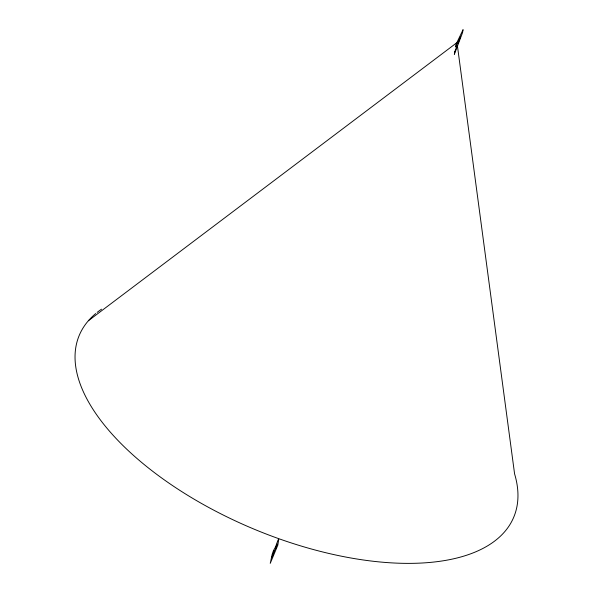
<?xml version="1.0" encoding="UTF-8"?>
<svg xmlns="http://www.w3.org/2000/svg" width="593" height="593" viewBox="0 0 593 593"><rect width="100%" height="100%" fill="white"/><g stroke="black" fill="none" stroke-linecap="round" stroke-linejoin="round"><path stroke-width="0.89" d="M456.929 43.215L456.262 43.178L456.869 43.593M88.372 320.746L456.284 43.126M457.47 46.172L514.583 473.866A235.495 111.284 22.7 0 1 267.688 534.59A235.495 111.284 22.7 0 1 95.74 313.534M97.126 312.407A235.495 111.284 22.7 0 1 101.544 309.168M278.717 539.4L277.828 545.13L270.245 563.35L272.135 554.455A5.982 0.563 -70.3 0 1 273.484 550.615L275.486 547.028L277.843 540.549A4.307 0.408 -70.3 0 1 278.643 539.259L278.717 539.4M277.116 544.159L275.285 549.667L277.116 544.159M274.307 550.682L272.091 557.353L274.307 550.682M454.801 51.687L454.342 54.363L462.57 32.563L463.074 29.65L456.076 44.26L455.602 47.01L457.04 43.964L456.469 47.307L454.801 51.687M458.322 41.243L457.952 43.415L460.65 36.329L458.322 41.243"/></g></svg>
